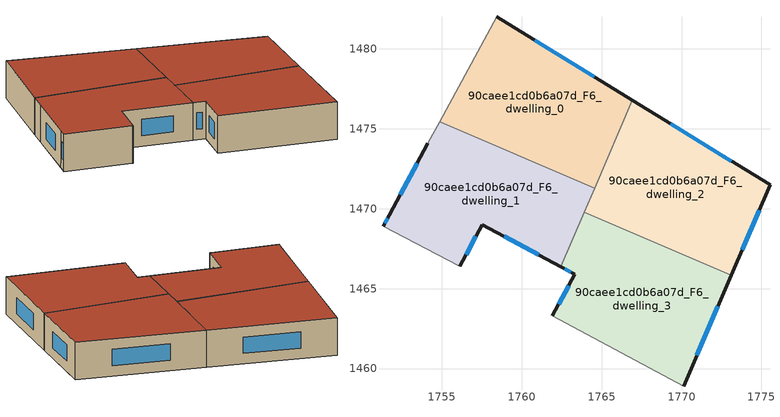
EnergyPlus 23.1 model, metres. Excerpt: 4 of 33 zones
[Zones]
90caee1cd0b6a07d_F6_dwelling_0
 floor to 90caee1cd0b6a07d_F5_dwelling_0 (EU_floor_Construction): 1766.93,1476.79 1764.56,1471.29 1754.86,1475.46 1758.43,1482.01 z18
 wall outside (EU_wall_Construction): 1766.93,1476.79 1758.43,1482.01 z18:21
 wall to 90caee1cd0b6a07d_F6_dwelling_1 (EU_wall_Construction): 1754.86,1475.46 1764.56,1471.29 z18:21
 wall adiabatic (EU_wall_Construction): 1758.43,1482.01 1754.86,1475.46 z18:21
 wall to 90caee1cd0b6a07d_F6_dwelling_2 (EU_wall_Construction): 1764.56,1471.29 1766.93,1476.79 z18:21
 window (EU_Window_Construction): 1764.54,1478.25 1760.81,1480.55 z18.84:20.16
 roof outside (EU_roof_Construction): 1764.56,1471.29 1766.93,1476.79 1758.43,1482.01 1754.86,1475.46 z21
90caee1cd0b6a07d_F6_dwelling_1
 floor to 90caee1cd0b6a07d_F5_dwelling_1 (EU_floor_Construction): 1764.56,1471.29 1762.45,1466.37 1757.52,1469 1756.12,1466.4 1756.05,1466.44 1751.32,1468.91 1751.72,1469.61 1754.12,1474.11 1754.86,1475.46 z18
 wall outside (EU_wall_Construction): 1754.12,1474.11 1751.72,1469.61 1751.32,1468.91 / 1756.12,1466.4 1757.52,1469 1762.45,1466.37 z18:21
 wall adiabatic (EU_wall_Construction): 1754.86,1475.46 1754.12,1474.11 / 1751.32,1468.91 1756.05,1466.44 1756.12,1466.4 z18:21
 wall to 90caee1cd0b6a07d_F6_dwelling_3 (EU_wall_Construction): 1762.45,1466.37 1763.92,1469.8 z18:21
 wall to 90caee1cd0b6a07d_F6_dwelling_2 (EU_wall_Construction): 1763.92,1469.79 1764.56,1471.29 z18:21
 window (EU_Window_Construction): 1751.61,1469.41 1751.43,1469.1 / 1753.45,1472.85 1752.39,1470.87 / 1758.9,1468.26 1761.07,1467.11 / 1756.51,1467.13 1757.13,1468.27 z18.84:20.16
 roof outside (EU_roof_Construction): 1762.45,1466.37 1764.56,1471.29 1754.86,1475.46 1754.12,1474.11 1751.72,1469.61 1751.32,1468.91 1756.05,1466.44 1756.12,1466.4 1757.52,1469 z21
90caee1cd0b6a07d_F6_dwelling_2
 floor to 90caee1cd0b6a07d_F5_dwelling_2 (EU_floor_Construction): 1775.54,1471.5 1773.11,1465.85 1763.92,1469.79 1766.93,1476.79 z18
 wall outside (EU_wall_Construction): 1773.11,1465.85 1775.54,1471.5 1766.93,1476.79 z18:21
 wall to 90caee1cd0b6a07d_F6_dwelling_3 (EU_wall_Construction): 1763.92,1469.79 1773.11,1465.85 z18:21
 window (EU_Window_Construction): 1773.79,1467.43 1774.86,1469.92 / 1773.12,1472.98 1769.34,1475.31 z18.84:20.16
 roof outside (EU_roof_Construction): 1773.11,1465.85 1775.54,1471.5 1766.93,1476.79 1763.92,1469.79 z21
90caee1cd0b6a07d_F6_dwelling_3
 floor to 90caee1cd0b6a07d_F5_dwelling_3 (EU_floor_Construction): 1773.11,1465.85 1770.13,1458.89 1761.92,1463.3 1763.33,1465.9 1762.45,1466.37 1763.92,1469.79 z18
 wall outside (EU_wall_Construction): 1762.45,1466.37 1763.33,1465.9 1761.92,1463.3 / 1770.13,1458.89 1773.11,1465.85 z18:21
 wall adiabatic (EU_wall_Construction): 1761.92,1463.3 1770.13,1458.89 z18:21
 window (EU_Window_Construction): 1762.93,1465.17 1762.32,1464.03 / 1762.7,1466.24 1763.08,1466.03 / 1770.97,1460.84 1772.28,1463.9 z18.84:20.16
 roof outside (EU_roof_Construction): 1770.13,1458.89 1773.11,1465.85 1763.92,1469.79 1762.45,1466.37 1763.33,1465.9 1761.92,1463.3 z21
[Building]
EU S2 Campaign: North Axis=0; Terrain=City; Solar Distribution=FullExterior
[Site:Location]
Lyon-Bron: Latitude=45.75; Longitude=5; Time Zone=1; Elevation=198
[SizingPeriod:WeatherFileDays]
AnnualSizingPeriod: Begin Month=1; Begin Day of Month=1; End Month=12; End Day of Month=31; Day of Week for Start Day=Monday; Use Weather File Daylight Saving Period=No; Use Weather File Rain and Snow Indicators=No
[MATERIAL]
EU_InternalMass_Material: Roughness=MediumRough; Thickness=0.1; Conductivity=1; Density=1800; Specific Heat=900; Thermal Absorptance=0.9; Solar Absorptance=0.7; Visible Absorptance=0.7
[MATERIAL:NOMASS] Roughness=MediumRough; Thermal Absorptance=0.9; Solar Absorptance=0.7; Visible Absorptance=0.7
Name | Thermal Resistance
EU_wall_NoMass | 0.776494
EU_roof_NoMass | 0.486893
EU_floor_NoMass | 0.421597
[WINDOWMATERIAL:SIMPLEGLAZINGSYSTEM]
EU_Window_SimpleGlazing: UFactor=4.24961; Solar Heat Gain Coefficient=0.83; Visible Transmittance=0.83
[CONSTRUCTION]
EU_wall_Construction: EU_wall_NoMass
EU_roof_Construction: EU_roof_NoMass
EU_floor_Construction: EU_floor_NoMass
EU_Window_Construction: EU_Window_SimpleGlazing
EU_InternalMass_Construction: EU_InternalMass_Material
[ZONE] Type=1; Multiplier=1; Ceiling Height=autocalculate; Floor Area=autocalculate; Part of Total Floor Area=Yes
Name | Volume
90caee1cd0b6a07d_F6_dwelling_0 | 206.395
90caee1cd0b6a07d_F6_dwelling_1 | 206.39
90caee1cd0b6a07d_F6_dwelling_2 | 206.396
90caee1cd0b6a07d_F6_dwelling_3 | 206.413
[INTERNALMASS] Construction=EU_InternalMass_Construction
Name | Zone or ZoneList | Surface Area
90caee1cd0b6a07d_F6_dwelling_0_EU_InternalMass | 90caee1cd0b6a07d_F6_dwelling_0 | 68.7998
90caee1cd0b6a07d_F6_dwelling_1_EU_InternalMass | 90caee1cd0b6a07d_F6_dwelling_1 | 68.7966
90caee1cd0b6a07d_F6_dwelling_2_EU_InternalMass | 90caee1cd0b6a07d_F6_dwelling_2 | 68.7987
90caee1cd0b6a07d_F6_dwelling_3_EU_InternalMass | 90caee1cd0b6a07d_F6_dwelling_3 | 68.8057
[OTHEREQUIPMENT] Fuel Type=Electricity; Design Level Calculation Method=Watts/Area; Power per Zone Floor Area=1; Fraction Latent=0; Fraction Radiant=0; Fraction Lost=0; Carbon Dioxide Generation Rate=0; EndUse Subcategory=EU_Step8_InternalGains
Name | Zone or ZoneList or Space or SpaceList | Schedule
EU_Step8_InternalGain_90caee1cd0b6a07d_F6_dwelling_0_f000 | 90caee1cd0b6a07d_F6_dwelling_0 | EU_Step8_GainSchedule_90caee1cd0b6a07d_F6_dwelling_0_f000
EU_Step8_InternalGain_90caee1cd0b6a07d_F6_dwelling_1_f000 | 90caee1cd0b6a07d_F6_dwelling_1 | EU_Step8_GainSchedule_90caee1cd0b6a07d_F6_dwelling_1_f000
EU_Step8_InternalGain_90caee1cd0b6a07d_F6_dwelling_2_f000 | 90caee1cd0b6a07d_F6_dwelling_2 | EU_Step8_GainSchedule_90caee1cd0b6a07d_F6_dwelling_2_f000
EU_Step8_InternalGain_90caee1cd0b6a07d_F6_dwelling_3_f000 | 90caee1cd0b6a07d_F6_dwelling_3 | EU_Step8_GainSchedule_90caee1cd0b6a07d_F6_dwelling_3_f000
[ZONEVENTILATION:DESIGNFLOWRATE] Schedule=EU_AlwaysOn; Design Flow Rate Calculation Method=AirChanges/Hour; Air Changes per Hour=0.693814; Ventilation Type=Natural; Fan Pressure Rise=0; Fan Total Efficiency=1; Constant Term Coefficient=1; Temperature Term Coefficient=0; Velocity Term Coefficient=0; Velocity Squared Term Coefficient=0; Minimum Indoor Temperature=-100; Maximum Indoor Temperature=100; Delta Temperature=-100; Minimum Outdoor Temperature=-100; Maximum Outdoor Temperature=100; Maximum Wind Speed=40
Name | Zone or ZoneList or Space or SpaceList
EU_ConstantAir_90caee1cd0b6a07d_F6_dwelling_0 | 90caee1cd0b6a07d_F6_dwelling_0
EU_ConstantAir_90caee1cd0b6a07d_F6_dwelling_1 | 90caee1cd0b6a07d_F6_dwelling_1
EU_ConstantAir_90caee1cd0b6a07d_F6_dwelling_2 | 90caee1cd0b6a07d_F6_dwelling_2
EU_ConstantAir_90caee1cd0b6a07d_F6_dwelling_3 | 90caee1cd0b6a07d_F6_dwelling_3
[HVACTEMPLATE:THERMOSTAT] Constant Heating Setpoint=20; Constant Cooling Setpoint=50
EU_HeatOnly_90caee1cd0b6a07d_F0_dwelling_0; EU_HeatOnly_90caee1cd0b6a07d_F0_dwelling_1; EU_HeatOnly_90caee1cd0b6a07d_F0_dwelling_2; EU_HeatOnly_90caee1cd0b6a07d_F0_dwelling_3; EU_HeatOnly_90caee1cd0b6a07d_F0_dwelling_4; EU_HeatOnly_90caee1cd0b6a07d_F1_dwelling_0; EU_HeatOnly_90caee1cd0b6a07d_F1_dwelling_1; EU_HeatOnly_90caee1cd0b6a07d_F1_dwelling_2; EU_HeatOnly_90caee1cd0b6a07d_F1_dwelling_3; EU_HeatOnly_90caee1cd0b6a07d_F1_dwelling_4; EU_HeatOnly_90caee1cd0b6a07d_F2_dwelling_0; EU_HeatOnly_90caee1cd0b6a07d_F2_dwelling_1; EU_HeatOnly_90caee1cd0b6a07d_F2_dwelling_2; EU_HeatOnly_90caee1cd0b6a07d_F2_dwelling_3; EU_HeatOnly_90caee1cd0b6a07d_F2_dwelling_4; EU_HeatOnly_90caee1cd0b6a07d_F3_dwelling_0; EU_HeatOnly_90caee1cd0b6a07d_F3_dwelling_1; EU_HeatOnly_90caee1cd0b6a07d_F3_dwelling_2; EU_HeatOnly_90caee1cd0b6a07d_F3_dwelling_3; EU_HeatOnly_90caee1cd0b6a07d_F3_dwelling_4; EU_HeatOnly_90caee1cd0b6a07d_F4_dwelling_0; EU_HeatOnly_90caee1cd0b6a07d_F4_dwelling_1; EU_HeatOnly_90caee1cd0b6a07d_F4_dwelling_2; EU_HeatOnly_90caee1cd0b6a07d_F4_dwelling_3; EU_HeatOnly_90caee1cd0b6a07d_F4_dwelling_4; EU_HeatOnly_90caee1cd0b6a07d_F5_dwelling_0; EU_HeatOnly_90caee1cd0b6a07d_F5_dwelling_1; EU_HeatOnly_90caee1cd0b6a07d_F5_dwelling_2; EU_HeatOnly_90caee1cd0b6a07d_F5_dwelling_3; EU_HeatOnly_90caee1cd0b6a07d_F6_dwelling_0; EU_HeatOnly_90caee1cd0b6a07d_F6_dwelling_1; EU_HeatOnly_90caee1cd0b6a07d_F6_dwelling_2; EU_HeatOnly_90caee1cd0b6a07d_F6_dwelling_3
[HVACTEMPLATE:ZONE:IDEALLOADSAIRSYSTEM] System Availability Schedule=EU_AlwaysOn; Maximum Heating Supply Air Temperature=50; Minimum Cooling Supply Air Temperature=13; Maximum Heating Supply Air Humidity Ratio=0.0156; Minimum Cooling Supply Air Humidity Ratio=0.0077; Heating Limit=NoLimit; Cooling Limit=NoLimit; Heating Availability Schedule=EU_AlwaysOn; Cooling Availability Schedule=EU_CoolingOff; Dehumidification Control Type=ConstantSensibleHeatRatio; Cooling Sensible Heat Ratio=0.7; Dehumidification Setpoint=60; Humidification Control Type=None; Humidification Setpoint=30; Outdoor Air Method=None; Outdoor Air Flow Rate per Person=0.00944; Outdoor Air Flow Rate per Zone Floor Area=0; Outdoor Air Flow Rate per Zone=0; Demand Controlled Ventilation Type=None; Outdoor Air Economizer Type=NoEconomizer; Heat Recovery Type=None; Sensible Heat Recovery Effectiveness=0.7; Latent Heat Recovery Effectiveness=0.65
Name | Template Thermostat
90caee1cd0b6a07d_F6_dwelling_0 | EU_HeatOnly_90caee1cd0b6a07d_F6_dwelling_0
90caee1cd0b6a07d_F6_dwelling_1 | EU_HeatOnly_90caee1cd0b6a07d_F6_dwelling_1
90caee1cd0b6a07d_F6_dwelling_2 | EU_HeatOnly_90caee1cd0b6a07d_F6_dwelling_2
90caee1cd0b6a07d_F6_dwelling_3 | EU_HeatOnly_90caee1cd0b6a07d_F6_dwelling_3
[SIZING:ZONE] Zone Cooling Design Supply Air Temperature Input Method=SupplyAirTemperature; Zone Cooling Design Supply Air Temperature=13; Zone Heating Design Supply Air Temperature Input Method=SupplyAirTemperature; Zone Heating Design Supply Air Temperature=50; Zone Cooling Design Supply Air Humidity Ratio=0.008; Zone Heating Design Supply Air Humidity Ratio=0.008; Cooling Design Air Flow Method=DesignDay; Cooling Design Air Flow Rate=0; Cooling Minimum Air Flow per Zone Floor Area=0.000762; Cooling Minimum Air Flow=0; Cooling Minimum Air Flow Fraction=0.2; Heating Design Air Flow Method=DesignDay; Heating Design Air Flow Rate=0; Heating Maximum Air Flow per Zone Floor Area=0.002032; Heating Maximum Air Flow=0.141576; Heating Maximum Air Flow Fraction=0.3; Account for Dedicated Outdoor Air System=No; Dedicated Outdoor Air System Control Strategy=NeutralSupplyAir; Dedicated Outdoor Air Low Setpoint Temperature for Design=autosize; Dedicated Outdoor Air High Setpoint Temperature for Design=autosize; Zone Load Sizing Method=Sensible Load Only No Latent Load; Zone Latent Cooling Design Supply Air Humidity Ratio Input Method=HumidityRatioDifference; Zone Cooling Design Supply Air Humidity Ratio Difference=0.005; Zone Latent Heating Design Supply Air Humidity Ratio Input Method=HumidityRatioDifference; Zone Humidification Design Supply Air Humidity Ratio Difference=0.005
90caee1cd0b6a07d_F6_dwelling_0; 90caee1cd0b6a07d_F6_dwelling_1; 90caee1cd0b6a07d_F6_dwelling_2; 90caee1cd0b6a07d_F6_dwelling_3
[SCHEDULE:CONSTANT]
Name | Hourly Value
EU_AlwaysOn | 1
EU_CoolingOff | 0
[SCHEDULE:FILE] Column Number=1; Rows to Skip at Top=0; Number of Hours of Data=8760; Column Separator=Comma; Interpolate to Timestep=No; Minutes per Item=60; Adjust Schedule for Daylight Savings=Yes
Name | File
EU_Step8_GainSchedule_90caee1cd0b6a07d_F6_dwelling_0_f000 | ../../schedules/90caee1cd0b6a07d/90caee1cd0b6a07d_F6_dwelling_0_f000_gain.csv
EU_Step8_GainSchedule_90caee1cd0b6a07d_F6_dwelling_1_f000 | ../../schedules/90caee1cd0b6a07d/90caee1cd0b6a07d_F6_dwelling_1_f000_gain.csv
EU_Step8_GainSchedule_90caee1cd0b6a07d_F6_dwelling_2_f000 | ../../schedules/90caee1cd0b6a07d/90caee1cd0b6a07d_F6_dwelling_2_f000_gain.csv
EU_Step8_GainSchedule_90caee1cd0b6a07d_F6_dwelling_3_f000 | ../../schedules/90caee1cd0b6a07d/90caee1cd0b6a07d_F6_dwelling_3_f000_gain.csv
